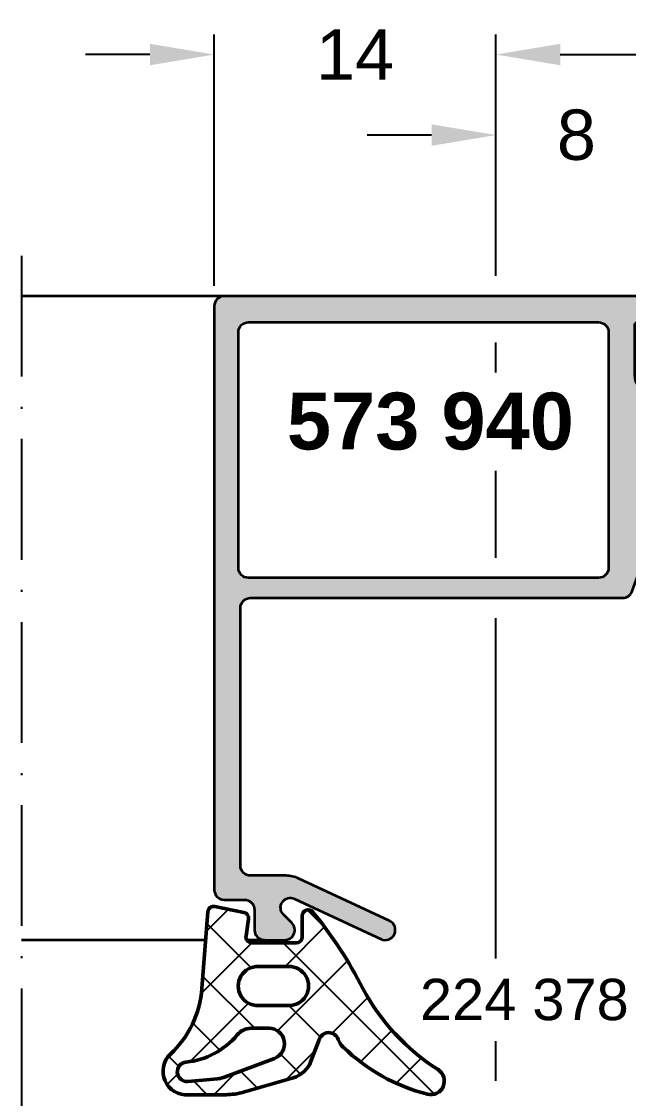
# Model space of a CAD drawing. Header units: millimetres. Extents: x 3 to 185, y 95 to 193.
# Drawn here: x 3.3 to 33.5, y 140 to 193.5 of the extents above; entities that cross this region are included whole.
import ezdxf

# ---------------------------------------------------------------- set-up
doc = ezdxf.new("R2010")
doc.units = ezdxf.units.MM
doc.header["$PDMODE"] = 1
doc.header["$PDSIZE"] = -0.001
doc.linetypes.add('ACAD_ISO10W100', pattern=[18, 12, -3, 0, -3])
for name, color, linetype, lineweight in [('S01_Bemaßung', 140, 'Continuous', 25), ('S02_Beschriftung', 40, 'Continuous', 25), ('S03_AL_Kontur', 255, 'Continuous', 35), ('S04_AL_Schraffur', 253, 'Continuous', 25), ('S05_EPDM_Kontur', 31, 'Continuous', 50), ('S06_EPDM_Schraffur', 43, 'Continuous', 25), ('S18_Mittellinie', 10, 'ACAD_ISO10W100', 25)]:
    doc.layers.add(name, color=color, linetype=linetype, lineweight=lineweight)
doc.styles.add('1_1_H_Art', font='arialbd.ttf', dxfattribs={"height": 2.825})
doc.styles.add('1_1_N_Art', font='arial.ttf', dxfattribs={"height": 2.055})
doc.styles.add('Arial', font='arial.ttf')
doc.dimstyles.new('1 zu 1', dxfattribs={"dimtxt": 2.5, "dimasz": 3.2, "dimexe": 1, "dimexo": 1, "dimgap": 1.5, "dimtad": 0, "dimdec": 1, "dimrnd": 0.5, "dimdsep": 46, "dimtxsty": 'Arial', "dimcen": 0, "dimclrd": 256, "dimclre": 256, "dimclrt": 256, "dimadec": 0, "dimazin": 0, "dimtfac": 1, "dimtdec": 1, "dimtofl": 0, "dimtmove": 0, "dimatfit": 1, "dimfxl": 1, "dimtolj": 1, "dimlwd": 25, "dimlwe": 25, "dimarcsym": 0})

# ---------------------------------------------------------------- blocks, each defined once
blk = doc.blocks.new('224378_s_8')
at = {"layer": 'S06_EPDM_Schraffur'}
h = blk.add_hatch(dxfattribs=at)
h.set_pattern_fill('NETZ', color=256, scale=2, angle=45, style=0)
h.set_pattern_definition([(45, (0, 0), (-1.414213562373095, 1.414213562373095), []), (135, (0, 0), (-1.414213562373095, -1.414213562373095), [])])
edge = h.paths.add_edge_path(flags=16)
edge.add_line((-0.164506756735267, -8.898610062468471), (1.312058528250102, -9.02879505891238))
edge.add_arc((1.354402743050796, -8.548524679816852), 0.482133456175413, 264.9614060860426, 444.1942468849379)
edge.add_arc((1.788147778703211, -4.282644851878048), 3.805740779663171, 219.7107994912026, 264.19424688493814, ccw=False)
edge.add_arc((-1.831880451483197, -7.289203000000025), 0.900000000000025, 39.71079949120138, 89.99999999999888)
edge.add_line((-1.831880451483179, -6.389203), (-2.724599748853934, -6.389202999999998))
edge.add_arc((-2.724599748853935, -7.159202999999999), 0.7700000000000005, 89.99999999999993, 249.447227364939)
edge.add_line((-2.99492361832416, -7.880191908094046), (-0.4540742874858088, -8.832844875625497))
edge.add_arc((-0.06789733109976337, -7.802860721205427), 1.100000000000008, 249.4472273649386, 264.9614060860424)
edge = h.paths.add_edge_path()
edge.add_arc((-7.106222588086673, -6.603951089656411), 0.9999999999999981, 313.9554304623681, 340.5908816210754)
edge.add_arc((-5.689991462348253, -7.10293815013273), 0.501565412505601, 16.21949341422419, 160.5908816210756, ccw=False)
edge.add_line((-5.208388999999999, -6.962842), (-4.809097000000003, -8.023084999999998))
edge.add_arc((-3.530084106027413, -7.537366235916185), 1.368136214245953, 200.7948065589327, 253.1264479161749)
edge.add_line((-3.927199999999999, -8.846601), (-1.450207000000001, -9.565351))
edge.add_arc((-0.5357365995927568, -6.217129211815003), 3.470856559424161, 254.7238748318921, 269.1174250522471)
edge.add_line((-0.589198999999997, -9.687574000000001), (1.283889999999998, -9.686598))
edge.add_arc((1.381176604735675, -8.525821815111122), 1.164845927522681, 265.209141032843, 406.8529737836414)
edge.add_arc((5.597147255102664, -4.027942672077469), 5.000000000000002, 184.3739810741781, 226.8529737836415, ccw=False)
edge.add_line((0.6117098113462458, -4.409273885580231), (0.3208993940556591, -0.6072847169584201))
edge.add_arc((0.02177314743027418, -0.6301645897685859), 0.2999999999999999, 4.373981074178115, 101.4394164137661)
edge.add_line((-0.03772635278444558, -0.3361241002536238), (-1.473685988328556, -0.6266925208963805))
edge.add_arc((-1.414186488113836, -0.9207330104113427), 0.3, 101.4394164137662, 188.9325514570444)
edge.add_line((-1.71054803132498, -0.9673145057234206), (-1.581707, -1.787029))
edge.add_arc((-1.868758854211871, -1.846154545567499), 0.2930778004986527, -91.16272792492452, 11.638733974823424, ccw=False)
edge.add_line((-1.874706, -2.139172), (-4.072708, -2.139172))
edge.add_arc((-4.076622919135959, -1.843066051712089), 0.2961318274068569, 180.9848550183428, 270.7574831788943, ccw=False)
edge.add_line((-4.372711, -1.848156), (-4.372710999999999, -0.7990531064777886))
edge.add_arc((-4.672710999999999, -0.7990531064777886), 0.2999999999999998, 0, 140.7032694711882)
edge.add_arc((11.51231980934353, -14.04480510928554), 21.21423363212921, 140.7032694711885, 152.9845319991142)
edge.add_arc((-16.92463388070737, 0.6810423653327762), 10.81061697889412, 302.45192504355396, 331.91348550750234, ccw=False)
edge.add_arc((-10.76146025027532, -9.011138990564021), 0.6751606889195143, 122.4519250435539, 284.5455045181278)
edge.add_arc((-12.96178949557896, -0.5308870950376852), 9.436217759805226, 284.545504518128, 313.9554304623682)
edge = h.paths.add_edge_path(flags=16)
edge.add_line((-2.191143, -3.317181), (-3.691143, -3.317181))
edge.add_arc((-3.717307442172203, -4.287182), 0.9703538107490393, 88.45489984488933, 271.5451001551107)
edge.add_line((-3.691143, -5.257183), (-2.191143000000001, -5.257183))
edge.add_arc((-2.164978962858655, -4.287182), 0.9703537998279469, 268.4549237517581, 451.5450762482419)
at = {"layer": 'S05_EPDM_Kontur'}
for points in [[(-6.412123991510444, -7.323831036752387, 0.1167451748392793), (-6.163052804110888, -6.93626232719596, -0.7290213320469126), (-5.208388999999999, -6.962842), (-4.809097000000003, -8.023084999999998, 0.232392888354235), (-3.927199999999999, -8.846601), (-1.450207000000001, -9.565351, 0.06288641343586611), (-0.589198999999997, -9.687574000000001), (1.283889999999998, -9.686598, 0.7109508974955993), (2.177783089369847, -7.67594879900521, -0.1875016784359854), (0.6117098113462458, -4.409273885580231), (0.3208993940556591, -0.60728471695842, 0.4508106504087874), (-0.03772635278444558, -0.3361241002536238), (-1.473685988328556, -0.6266925208963805, 0.4014558848682083), (-1.71054803132498, -0.9673145057234206), (-1.581707, -1.787029, -0.4812753553426265), (-1.874706, -2.139172), (-4.072708, -2.139172, -0.41305172572927), (-4.372711, -1.848156), (-4.372710999999999, -0.7990531064777886, 0.7047904934950746), (-4.904873905330836, -0.6090520923006407, 0.05363846905389252), (-7.387100000000009, -4.40864200000001, -0.1292631261023754), (-11.12374591125531, -8.44141005878105, 0.8547870980889478), (-10.59189443223657, -9.664659754744566, 0.1290340701791967)], [(-2.191143, -3.317181), (-3.691143, -3.317181, 1.02733734596278), (-3.691143, -5.257183), (-2.191143000000001, -5.257183, 1.027336917146778)], [(-0.164506756735267, -8.898610062468471), (1.312058528250102, -9.02879505891238, 0.993327583110394), (1.403173528208197, -8.068864299882488, -0.1965703499222237), (-1.139529223543036, -6.714181455038625, 0.223018928386005), (-1.831880451483179, -6.389203), (-2.724599748853934, -6.389202999999998, 0.8349977907423911), (-2.99492361832416, -7.880191908094046), (-0.454074287485809, -8.832844875625497, 0.06779696395073043)]]:
    blk.add_lwpolyline(points, format="xyb", close=True, dxfattribs=at)
blk = doc.blocks.new('244511_s_2')
at = {"layer": 'S06_EPDM_Schraffur'}
h = blk.add_hatch(dxfattribs=at)
h.set_pattern_fill('NETZ', color=256, angle=45)
h.set_pattern_definition([(45, (0, 0), (-0.7071067811865475, 0.7071067811865476), []), (135, (0, 0), (-0.7071067811865476, -0.7071067811865475), [])])
h.paths.add_polyline_path([(-0.8000000000000002, 0.9604686356149273), (-0.8000000000000002, -0.960468635614927, 2.134374745810951)])
at = {"layer": 'S05_EPDM_Kontur'}
blk.add_lwpolyline([(-0.8000000000000002, -0.9604686356149271), (-0.8000000000000002, 0.9604686356149271, -2.134374745810951)], format="xyb", close=True, dxfattribs=at)
blk = doc.blocks.new('573940_s')
at = {"layer": 'S04_AL_Schraffur'}
h = blk.add_hatch(color=256, dxfattribs=at)
h.dxf.hatch_style = 1
h.paths.add_polyline_path([(0.4999999999999964, 22, 0.4142135623730951), (0, 21.5), (0, 0.5), (0.8000000000000007, 0.4999999999999964), (1.399999999999991, 1.100000000000001), (3.900000000000002, 1.100000000000001, -0.4142135623730951), (4.900000000000002, 0.1000000000000014), (4.900000000000002, -2.300000000000001, 1), (4.900000000000002, -2.699999999999999), (5.800000000000001, -2.699999999999999, 0.4142135623730951), (6.300000000000001, -2.199999999999999), (6.300000000000006, 0.1000000000000014, -0.4142135623730951), (6.800000000000004, 0.6000000000000014), (8, 0.6000000000000014, -0.4142135623730951), (8.5, 0.1000000000000014), (8.5, -1.099999999999998, 0.3348749598846482), (10.82105496264089, -4.176923076923082, 0.6691373513853219), (12.65949349850255, -3.981730769230733, -0.1871225890724398), (13.10034186267938, -3.408471933471876, 0.1036124226643165), (13.90909090909092, -2.652390851355285, 0.154347130187007), (14, -2.364911064067286, 0.7842017809769407), (13.1, -2), (12.56746757864487, -2, -1.481801024427353), (11.70000000000001, 0.1500000000000021), (14.67101007166283, 1.231359231790368, 0.3152987888789837), (15, 1.701205542183324), (15.00000000000001, 20.2, -0.4142135623730951), (15.50000000000001, 20.7), (28.3, 20.70000000000001, -0.4142135623730951), (28.8, 20.20000000000001), (28.8, 18.439609887764, 0.109517811683241), (28.94053831944502, 17.80568249515295), (31.04684610425517, 13.28869087390441, 1), (31.95315388610758, 13.71130914676278), (29.94990235896572, 18.00729591023983, -0.839099631177284), (30.73550936257563, 18.55738385623783), (31.14644660940673, 18.14644660940673, 0.668178637919302), (32.00000000000001, 18.5), (32, 19.5, 0.414213562373093), (31.5, 20), (30.5, 20, -0.4142135623730951), (30, 20.5), (30, 21.5, 0.4142135623730951), (29.5, 22)])
h.paths.add_polyline_path([(14, 20.3), (14, 2.900000000000002, -0.4142135623730945), (13.5, 2.400000000000002), (1.800000000000001, 2.399999999999999, -0.4142135623730951), (1.300000000000001, 2.899999999999999), (1.300000000000008, 20.3, -0.414213562373095), (1.800000000000004, 20.8), (13.5, 20.8, -0.4142135623730935)], flags=16)
at = {"layer": 'S03_AL_Kontur'}
for points in [[(13.10034186267939, -3.408471933471876, 0.1871225890724411), (12.65949349850255, -3.981730769230736, -0.6691373513853248), (10.82105496264088, -4.176923076923078, -0.3348749598846475), (8.5, -1.099999999999999), (8.5, 0.1000000000000004, 0.4142135623730951), (8, 0.600000000000001), (6.800000000000002, 0.6000000000000002, 0.414213562373095), (6.300000000000003, 0.1000000000000004), (6.300000000000001, -2.2, -0.414213562373095), (5.800000000000001, -2.7), (4.900000000000001, -2.7, -0.9999999999999999), (4.900000000000001, -2.3), (4.900000000000001, 0.1000000000000001, 0.4142135623730951), (3.900000000000001, 1.100000000000001), (1.399999999999995, 1.1), (0.8000000000000002, 0.5000000000000001), (3.061616997868383e-17, 0.5), (1.316495309083405e-15, 21.50000000000001, -0.414213562373095), (0.5000000000000017, 22), (29.5, 22, -0.414213562373095), (30, 21.5), (30, 20.5, 0.414213562373095), (30.5, 20), (31.50000000000001, 20, -0.414213562373095), (32, 19.5), (32.00000000000001, 18.5, -0.668178637919298), (31.14644660940673, 18.14644660940672), (30.73550936257563, 18.55738385623783, 0.8390996311772799), (29.94990235896572, 18.00729591023983), (31.95315389351833, 13.71130913087036, -0.9999999894632878), (31.04684610648167, 13.28869086912966), (28.94053831944502, 17.80568249515295, -0.1095178116832409), (28.8, 18.439609887764), (28.8, 20.20000000000001, 0.414213562373095), (28.3, 20.70000000000001), (15.50000000000001, 20.7, 0.414213562373095), (15.00000000000001, 20.2), (15, 1.701205542183323, -0.3152987888789837), (14.67101007166283, 1.231359231790368), (11.7, 0.1500000000000005, 1.481801024427348), (12.56746757864487, -2), (13.1, -2, -0.7207592200561251), (14, -2.300000000000002), (14, -2.364911064067285, -0.1543471301870135), (13.90909090909092, -2.652390851355297, -0.1036124226643151)], [(13.5, 2.400000000000002, 0.414213562373095), (14, 2.900000000000002), (14, 20.3, 0.414213562373095), (13.5, 20.8), (1.800000000000001, 20.8, 0.414213562373095), (1.300000000000003, 20.3), (1.3, 2.9, 0.414213562373095), (1.800000000000001, 2.4)]]:
    blk.add_lwpolyline(points, format="xyb", close=True, dxfattribs=at)
at = {"rotation": 180}
blk.add_blockref('244511_s_2', (11.7, -1.099999999999999), dxfattribs=at)
blk = doc.blocks.new('*D94')
at = {"layer": 'Defpoints', "color": 0, "transparency": 16777216}
for p in [(26.90860937661055, 191.8563176682528), (26.90860937661054, 139.8583700056117), (147.910026456591, 139.8583700056117)]:
    blk.add_point(p, dxfattribs=at)
at = {"layer": 'S01_Bemaßung', "lineweight": 25, "transparency": 16777216}
for p, q in [((26.90860937661055, 180.8563176682528), (26.90860937661055, 192.8563176682528)), ((147.910026456591, 180.8563176682528), (147.910026456591, 192.8563176682528)), ((30.10860937661054, 191.8563176682528), (83.50652119081633, 191.8563176682528)), ((144.710026456591, 191.8563176682528), (91.31211464238521, 191.8563176682528)), ((26.90860937661055, 176.0579166324771), (26.90860937661055, 177.5563176682528)), ((147.910026456591, 176.0579166324771), (147.910026456591, 177.5563176682528)), ((26.90860937661054, 166.8563176682528), (26.90860937661055, 171.1712522395713)), ((147.910026456591, 166.8563176682528), (147.910026456591, 171.1712522395713)), ((26.90860937661054, 146.9314615314725), (26.90860937661054, 163.8563176682528)), ((147.910026456591, 146.9314615314725), (147.910026456591, 163.8563176682528)), ((26.90860937661054, 140.8583700056117), (26.90860937661054, 142.8316047784029)), ((147.910026456591, 140.8583700056117), (147.910026456591, 142.8316047784029))]:
    blk.add_line(p, q, dxfattribs=at)
at = {"layer": 'S01_Bemaßung', "transparency": 16777216}
for points in [[(30.10860937661054, 192.3896510015861), (30.10860937661054, 191.3229843349194), (26.90860937661055, 191.8563176682528)], [(144.710026456591, 192.3896510015861), (144.710026456591, 191.3229843349194), (147.910026456591, 191.8563176682528)]]:
    blk.add_solid(points, dxfattribs=at)
at = {"layer": 'S01_Bemaßung', "transparency": 16777216, "insert": (87.40931791660077, 191.8563176682528), "char_height": 2.5, "attachment_point": 5, "style": 'Arial'}
blk.add_mtext('\\A1;121', dxfattribs=at)
blk = doc.blocks.new('*D95')
at = {"layer": 'Defpoints', "color": 0, "transparency": 16777216}
for p in [(12.90931791659986, 191.8563176682528), (26.90931791660077, 179.8563176682528), (12.90931791659986, 179.3563176682528)]:
    blk.add_point(p, dxfattribs=at)
at = {"layer": 'S01_Bemaßung', "lineweight": 25, "transparency": 16777216}
for p, q in [((12.90931791659986, 180.3563176682528), (12.90931791659986, 192.8563176682528)), ((26.90931791660077, 180.8563176682528), (26.90931791660077, 192.8563176682528)), ((9.709317916599858, 191.8563176682528), (6.509317916599857, 191.8563176682528)), ((30.10931791660077, 191.8563176682528), (33.30931791660077, 191.8563176682528))]:
    blk.add_line(p, q, dxfattribs=at)
at = {"layer": 'S01_Bemaßung', "transparency": 16777216}
for points in [[(9.709317916599858, 192.3896510015861), (9.709317916599858, 191.3229843349194), (12.90931791659986, 191.8563176682528)], [(30.10931791660077, 192.3896510015861), (30.10931791660077, 191.3229843349194), (26.90931791660077, 191.8563176682528)]]:
    blk.add_solid(points, dxfattribs=at)
at = {"layer": 'S01_Bemaßung', "transparency": 16777216, "insert": (19.90931791660032, 191.8563176682528), "char_height": 2.5, "attachment_point": 5, "style": 'Arial'}
blk.add_mtext('\\A1;14', dxfattribs=at)
blk = doc.blocks.new('*D97')
at = {"layer": 'Defpoints', "color": 0, "transparency": 16777216}
for p in [(26.90931791660077, 187.8563176682528), (26.90931791660077, 179.8563176682528), (34.909317916601, 179.8563176682528)]:
    blk.add_point(p, dxfattribs=at)
at = {"layer": 'S01_Bemaßung', "lineweight": 25, "transparency": 16777216}
for p, q in [((26.90931791660077, 180.8563176682528), (26.90931791660077, 188.8563176682528)), ((34.909317916601, 180.8563176682528), (34.909317916601, 188.8563176682528)), ((23.70931791660077, 187.8563176682528), (20.50931791660077, 187.8563176682528)), ((38.109317916601, 187.8563176682528), (41.309317916601, 187.8563176682528))]:
    blk.add_line(p, q, dxfattribs=at)
at = {"layer": 'S01_Bemaßung', "transparency": 16777216}
for points in [[(23.70931791660077, 188.3896510015861), (23.70931791660077, 187.3229843349194), (26.90931791660077, 187.8563176682528)], [(38.109317916601, 188.3896510015861), (38.109317916601, 187.3229843349194), (34.909317916601, 187.8563176682528)]]:
    blk.add_solid(points, dxfattribs=at)
at = {"layer": 'S01_Bemaßung', "transparency": 16777216, "insert": (30.90931791660088, 187.8563176682528), "char_height": 2.5, "attachment_point": 5, "style": 'Arial'}
blk.add_mtext('\\A1;8', dxfattribs=at)

msp = doc.modelspace()

# ---------------------------------------------------------------- linework, layer by layer
at = {"layer": 'S03_AL_Kontur'}
for p, q in [((13.40931791659986, 179.8563176682528), (3.331843275794824, 179.856317668253)), ((12.48172874777258, 147.8563176682528), (3.331862350253772, 147.8563176682528)), ((15.40931791659986, 147.8563176682528), (14.52995685464943, 147.8563176682528))]:
    msp.add_line(p, q, dxfattribs=at)
at = {"layer": 'S18_Mittellinie', "ltscale": 0.5}
msp.add_line((3.331843275794824, 181.856317668253), (3.331890014771119, 102.8583691257565), dxfattribs=at)

# ---------------------------------------------------------------- block references
at = {"xscale": -1, "rotation": 90}
msp.add_blockref('573940_s', (34.90931791659986, 179.8563176682528), dxfattribs=at)
at = {"layer": 'S03_AL_Kontur', "xscale": -1}
msp.add_blockref('224378_s_8', (12.90931902935935, 149.8584547517914), dxfattribs=at)

# ---------------------------------------------------------------- texts
at = {"layer": 'S02_Beschriftung', "lineweight": 50}
for s, insert, char_height, attachment_point, style in [('573 940', (16.52132427377163, 175.0579166324771), 2.825, 1, '1_1_H_Art'), ('224 378', (33.50948502240109, 145.9314615314725), 2.055, 3, '1_1_N_Art')]:
    msp.add_mtext(s, dxfattribs=dict(at, insert=insert, char_height=char_height, attachment_point=attachment_point, style=style))

# ---------------------------------------------------------------- dimensions: what is measured, and where the dimension line sits
at = {"layer": 'S01_Bemaßung'}
for base, p1, p2, picture, middle in [((12.90931791659986, 191.8563176682528), (26.90931791660077, 179.8563176682528), (12.90931791659986, 179.3563176682528), '*D95', (19.90931791660032, 191.8563176682528)), ((26.90860937661055, 191.8563176682528), (147.910026456591, 139.8583700056117), (26.90860937661054, 139.8583700056117), '*D94', (87.40931791660077, 191.8563176682528)), ((26.90931791660077, 187.8563176682528), (34.909317916601, 179.8563176682528), (26.90931791660077, 179.8563176682528), '*D97', (30.90931791660088, 187.8563176682528))]:
    dim = msp.add_linear_dim(base=base, p1=p1, p2=p2, dimstyle='1 zu 1', dxfattribs=at)
    dim.commit()
    dim.dimension.update_dxf_attribs({"geometry": picture, "text_midpoint": middle})

doc.saveas('drawing.dxf')
